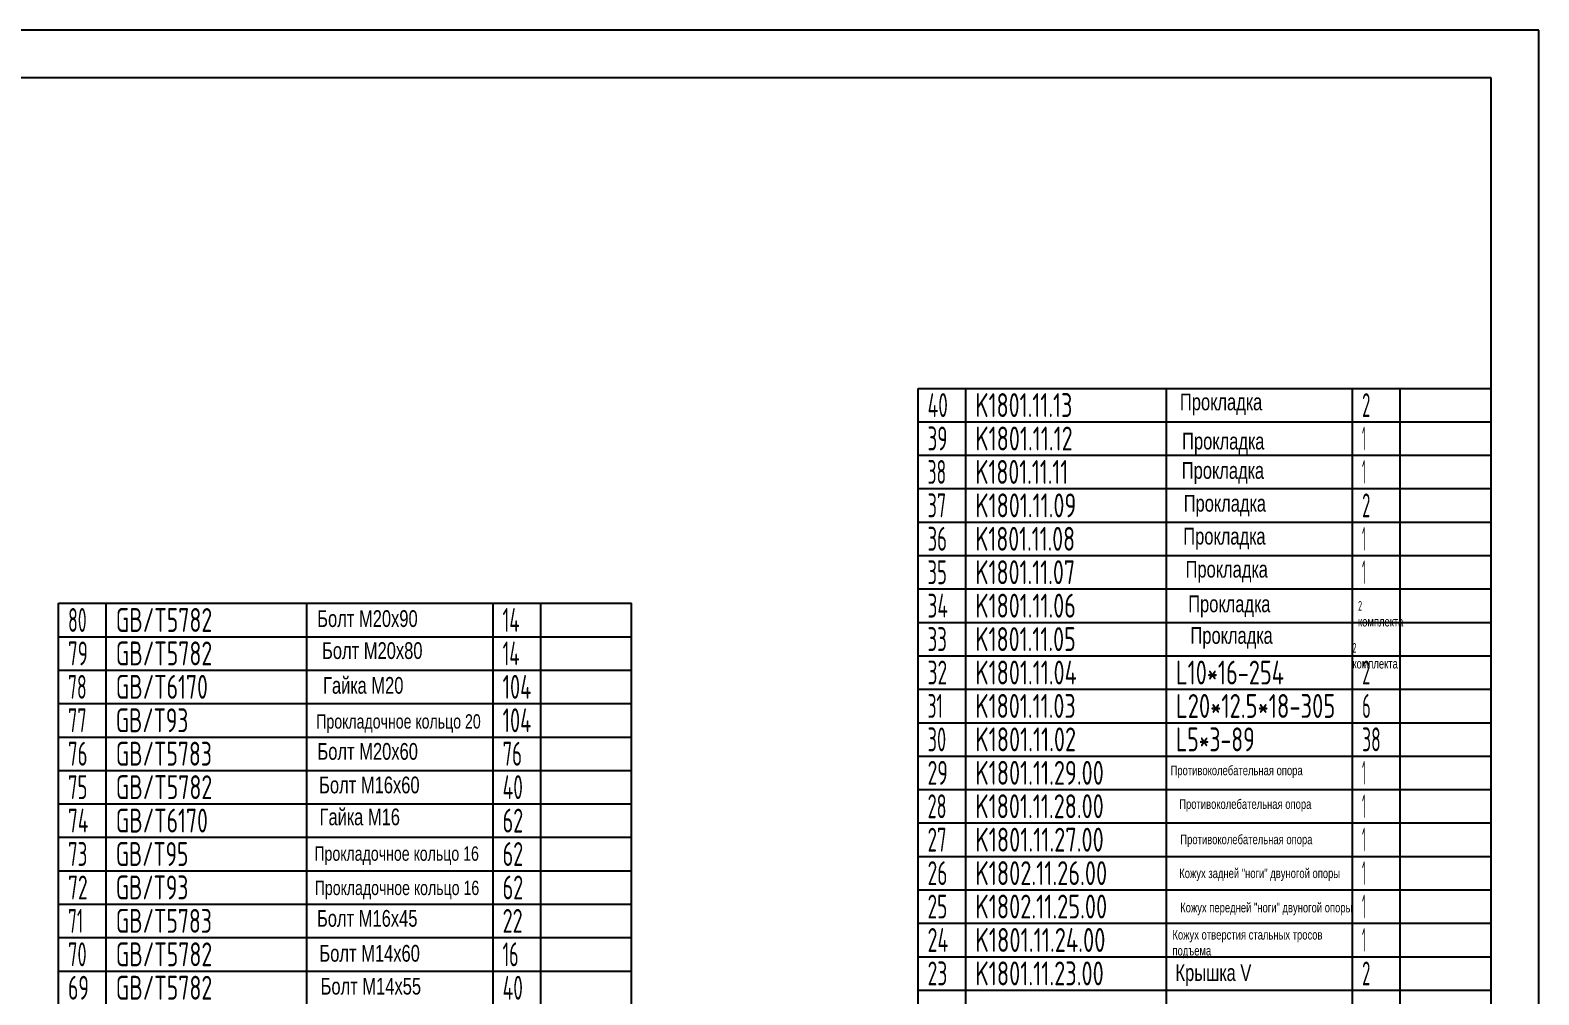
# Model space of a CAD drawing. Header units: millimetres. Extents: x -24 to 570, y 533 to 953.
# Drawn here: x 254.4 to 570.3, y 751.2 to 953.2 of the extents above; entities that cross this region are included whole.
import ezdxf
from ezdxf.enums import TextEntityAlignment as Align

# ---------------------------------------------------------------- set-up
doc = ezdxf.new("R2010")
doc.units = ezdxf.units.MM
doc.header["$LTSCALE"] = 10
for name, color, linetype in [('01', 7, 'Continuous'), ('02', 1, 'Continuous'), ('11', 3, 'Continuous')]:
    doc.layers.add(name, color=color, linetype=linetype)
doc.styles.get("Standard").update_dxf_attribs({"font": 'isocp', "width": 0.707, "bigfont": 'intecad.shx'})

# ---------------------------------------------------------------- blocks, each defined once
blk = doc.blocks.new('*U17')
at = {"layer": '01'}
for points in [[(584, 410), (25, 410)], [(584, 10), (584, 410)]]:
    blk.add_lwpolyline(points, dxfattribs=at)
at = {"layer": '02'}
for points in [[(594, 420), (0, 420)], [(594, 0), (594, 420)]]:
    blk.add_lwpolyline(points, dxfattribs=at)
blk = doc.blocks.new('*U41')
at = {"layer": '01'}
for p, q in [((0, -7), (0, 0)), ((120, -7), (120, 0))]:
    blk.add_line(p, q, dxfattribs=at)
at = {"layer": '02'}
for p, q in [((0, 0), (10, 0)), ((10, -7), (10, 0)), ((10, 0), (52, 0)), ((52, -7), (52, 0)), ((52, 0), (91, 0)), ((91, -7), (91, 0)), ((91, 0), (101, 0)), ((101, -7), (101, 0)), ((101, 0), (120, 0))]:
    blk.add_line(p, q, dxfattribs=at)
blk = doc.blocks.new('*U42')
at = {"layer": '01'}
for p, q in [((0, -7), (0, 0)), ((120, -7), (120, 0))]:
    blk.add_line(p, q, dxfattribs=at)
at = {"layer": '02'}
for p, q in [((0, 0), (10, 0)), ((10, -7), (10, 0)), ((10, 0), (52, 0)), ((52, -7), (52, 0)), ((52, 0), (91, 0)), ((91, -7), (91, 0)), ((91, 0), (101, 0)), ((101, -7), (101, 0)), ((101, 0), (120, 0))]:
    blk.add_line(p, q, dxfattribs=at)
blk = doc.blocks.new('*U43')
at = {"layer": '01'}
for p, q in [((0, -7), (0, 0)), ((120, -7), (120, 0))]:
    blk.add_line(p, q, dxfattribs=at)
at = {"layer": '02'}
for p, q in [((0, 0), (10, 0)), ((10, -7), (10, 0)), ((10, 0), (52, 0)), ((52, -7), (52, 0)), ((52, 0), (91, 0)), ((91, -7), (91, 0)), ((91, 0), (101, 0)), ((101, -7), (101, 0)), ((101, 0), (120, 0))]:
    blk.add_line(p, q, dxfattribs=at)
blk = doc.blocks.new('*U44')
at = {"layer": '01'}
for p, q in [((0, -7), (0, 0)), ((120, -7), (120, 0))]:
    blk.add_line(p, q, dxfattribs=at)
at = {"layer": '02'}
for p, q in [((0, 0), (10, 0)), ((10, -7), (10, 0)), ((10, 0), (52, 0)), ((52, -7), (52, 0)), ((52, 0), (91, 0)), ((91, -7), (91, 0)), ((91, 0), (101, 0)), ((101, -7), (101, 0)), ((101, 0), (120, 0))]:
    blk.add_line(p, q, dxfattribs=at)
blk = doc.blocks.new('*U45')
at = {"layer": '01'}
for p, q in [((0, -7), (0, 0)), ((120, -7), (120, 0))]:
    blk.add_line(p, q, dxfattribs=at)
at = {"layer": '02'}
for p, q in [((0, 0), (10, 0)), ((10, -7), (10, 0)), ((10, 0), (52, 0)), ((52, -7), (52, 0)), ((52, 0), (91, 0)), ((91, -7), (91, 0)), ((91, 0), (101, 0)), ((101, -7), (101, 0)), ((101, 0), (120, 0))]:
    blk.add_line(p, q, dxfattribs=at)
blk = doc.blocks.new('*U46')
at = {"layer": '01'}
for p, q in [((0, -7), (0, 0)), ((120, -7), (120, 0))]:
    blk.add_line(p, q, dxfattribs=at)
at = {"layer": '02'}
for p, q in [((0, 0), (10, 0)), ((10, -7), (10, 0)), ((10, 0), (52, 0)), ((52, -7), (52, 0)), ((52, 0), (91, 0)), ((91, -7), (91, 0)), ((91, 0), (101, 0)), ((101, -7), (101, 0)), ((101, 0), (120, 0))]:
    blk.add_line(p, q, dxfattribs=at)
blk = doc.blocks.new('*U47')
at = {"layer": '01'}
for p, q in [((0, -7), (0, 0)), ((120, -7), (120, 0))]:
    blk.add_line(p, q, dxfattribs=at)
at = {"layer": '02'}
for p, q in [((0, 0), (10, 0)), ((10, -7), (10, 0)), ((10, 0), (52, 0)), ((52, -7), (52, 0)), ((52, 0), (91, 0)), ((91, -7), (91, 0)), ((91, 0), (101, 0)), ((101, -7), (101, 0)), ((101, 0), (120, 0))]:
    blk.add_line(p, q, dxfattribs=at)
blk = doc.blocks.new('*U48')
at = {"layer": '01'}
for p, q in [((0, -7), (0, 0)), ((120, -7), (120, 0))]:
    blk.add_line(p, q, dxfattribs=at)
at = {"layer": '02'}
for p, q in [((0, 0), (10, 0)), ((10, -7), (10, 0)), ((10, 0), (52, 0)), ((52, -7), (52, 0)), ((52, 0), (91, 0)), ((91, -7), (91, 0)), ((91, 0), (101, 0)), ((101, -7), (101, 0)), ((101, 0), (120, 0))]:
    blk.add_line(p, q, dxfattribs=at)
blk = doc.blocks.new('*U49')
at = {"layer": '01'}
for p, q in [((0, -7), (0, 0)), ((120, -7), (120, 0))]:
    blk.add_line(p, q, dxfattribs=at)
at = {"layer": '02'}
for p, q in [((0, 0), (10, 0)), ((10, -7), (10, 0)), ((10, 0), (52, 0)), ((52, -7), (52, 0)), ((52, 0), (91, 0)), ((91, -7), (91, 0)), ((91, 0), (101, 0)), ((101, -7), (101, 0)), ((101, 0), (120, 0))]:
    blk.add_line(p, q, dxfattribs=at)
blk = doc.blocks.new('*U50')
at = {"layer": '01'}
for p, q in [((0, -7), (0, 0)), ((120, -7), (120, 0))]:
    blk.add_line(p, q, dxfattribs=at)
at = {"layer": '02'}
for p, q in [((0, 0), (10, 0)), ((10, -7), (10, 0)), ((10, 0), (52, 0)), ((52, -7), (52, 0)), ((52, 0), (91, 0)), ((91, -7), (91, 0)), ((91, 0), (101, 0)), ((101, -7), (101, 0)), ((101, 0), (120, 0))]:
    blk.add_line(p, q, dxfattribs=at)
blk = doc.blocks.new('*U51')
at = {"layer": '01'}
for p, q in [((0, -7), (0, 0)), ((120, -7), (120, 0))]:
    blk.add_line(p, q, dxfattribs=at)
at = {"layer": '02'}
for p, q in [((0, 0), (10, 0)), ((10, -7), (10, 0)), ((10, 0), (52, 0)), ((52, -7), (52, 0)), ((52, 0), (91, 0)), ((91, -7), (91, 0)), ((91, 0), (101, 0)), ((101, -7), (101, 0)), ((101, 0), (120, 0))]:
    blk.add_line(p, q, dxfattribs=at)
blk = doc.blocks.new('*U52')
at = {"layer": '01'}
for p, q in [((0, -7), (0, 0)), ((120, -7), (120, 0))]:
    blk.add_line(p, q, dxfattribs=at)
at = {"layer": '02'}
for p, q in [((0, 0), (10, 0)), ((10, -7), (10, 0)), ((10, 0), (52, 0)), ((52, -7), (52, 0)), ((52, 0), (91, 0)), ((91, -7), (91, 0)), ((91, 0), (101, 0)), ((101, -7), (101, 0)), ((101, 0), (120, 0))]:
    blk.add_line(p, q, dxfattribs=at)
blk = doc.blocks.new('*U53')
at = {"layer": '01'}
for p, q in [((0, -7), (0, 0)), ((120, -7), (120, 0))]:
    blk.add_line(p, q, dxfattribs=at)
at = {"layer": '02'}
for p, q in [((0, 0), (10, 0)), ((10, -7), (10, 0)), ((10, 0), (52, 0)), ((52, -7), (52, 0)), ((52, 0), (91, 0)), ((91, -7), (91, 0)), ((91, 0), (101, 0)), ((101, -7), (101, 0)), ((101, 0), (120, 0))]:
    blk.add_line(p, q, dxfattribs=at)
blk = doc.blocks.new('*U54')
at = {"layer": '01'}
for p, q in [((0, -7), (0, 0)), ((120, -7), (120, 0))]:
    blk.add_line(p, q, dxfattribs=at)
at = {"layer": '02'}
for p, q in [((0, 0), (10, 0)), ((10, -7), (10, 0)), ((10, 0), (52, 0)), ((52, -7), (52, 0)), ((52, 0), (91, 0)), ((91, -7), (91, 0)), ((91, 0), (101, 0)), ((101, -7), (101, 0)), ((101, 0), (120, 0))]:
    blk.add_line(p, q, dxfattribs=at)
blk = doc.blocks.new('*U55')
at = {"layer": '01'}
for p, q in [((0, -7), (0, 0)), ((120, -7), (120, 0))]:
    blk.add_line(p, q, dxfattribs=at)
at = {"layer": '02'}
for p, q in [((0, 0), (10, 0)), ((10, -7), (10, 0)), ((10, 0), (52, 0)), ((52, -7), (52, 0)), ((52, 0), (91, 0)), ((91, -7), (91, 0)), ((91, 0), (101, 0)), ((101, -7), (101, 0)), ((101, 0), (120, 0))]:
    blk.add_line(p, q, dxfattribs=at)
blk = doc.blocks.new('*U56')
at = {"layer": '01'}
for p, q in [((0, -7), (0, 0)), ((120, -7), (120, 0))]:
    blk.add_line(p, q, dxfattribs=at)
at = {"layer": '02'}
for p, q in [((0, 0), (10, 0)), ((10, -7), (10, 0)), ((10, 0), (52, 0)), ((52, -7), (52, 0)), ((52, 0), (91, 0)), ((91, -7), (91, 0)), ((91, 0), (101, 0)), ((101, -7), (101, 0)), ((101, 0), (120, 0))]:
    blk.add_line(p, q, dxfattribs=at)
blk = doc.blocks.new('*U57')
at = {"layer": '01'}
for p, q in [((0, -7), (0, 0)), ((120, -7), (120, 0))]:
    blk.add_line(p, q, dxfattribs=at)
at = {"layer": '02'}
for p, q in [((0, 0), (10, 0)), ((10, -7), (10, 0)), ((10, 0), (52, 0)), ((52, -7), (52, 0)), ((52, 0), (91, 0)), ((91, -7), (91, 0)), ((91, 0), (101, 0)), ((101, -7), (101, 0)), ((101, 0), (120, 0))]:
    blk.add_line(p, q, dxfattribs=at)
blk = doc.blocks.new('*U58')
at = {"layer": '01'}
for p, q in [((0, -7), (0, 0)), ((120, -7), (120, 0))]:
    blk.add_line(p, q, dxfattribs=at)
at = {"layer": '02'}
for p, q in [((0, 0), (10, 0)), ((10, -7), (10, 0)), ((10, 0), (52, 0)), ((52, -7), (52, 0)), ((52, 0), (91, 0)), ((91, -7), (91, 0)), ((91, 0), (101, 0)), ((101, -7), (101, 0)), ((101, 0), (120, 0))]:
    blk.add_line(p, q, dxfattribs=at)
blk = doc.blocks.new('*U59')
at = {"layer": '01'}
for p, q in [((0, -7), (0, 0)), ((0, 0), (10, 0)), ((10, 0), (52, 0)), ((52, 0), (91, 0)), ((91, 0), (101, 0)), ((101, 0), (120, 0)), ((120, -7), (120, 0))]:
    blk.add_line(p, q, dxfattribs=at)
at = {"layer": '02'}
for p, q in [((10, -7), (10, 0)), ((52, -7), (52, 0)), ((91, -7), (91, 0)), ((101, -7), (101, 0))]:
    blk.add_line(p, q, dxfattribs=at)
blk = doc.blocks.new('*U90')
at = {"layer": '01'}
for p, q in [((0, -7), (0, 0)), ((120, -7), (120, 0))]:
    blk.add_line(p, q, dxfattribs=at)
at = {"layer": '02'}
for p, q in [((0, 0), (10, 0)), ((10, -7), (10, 0)), ((10, 0), (52, 0)), ((52, -7), (52, 0)), ((52, 0), (91, 0)), ((91, -7), (91, 0)), ((91, 0), (101, 0)), ((101, -7), (101, 0)), ((101, 0), (120, 0))]:
    blk.add_line(p, q, dxfattribs=at)
blk = doc.blocks.new('*U91')
at = {"layer": '01'}
for p, q in [((0, -7), (0, 0)), ((120, -7), (120, 0))]:
    blk.add_line(p, q, dxfattribs=at)
at = {"layer": '02'}
for p, q in [((0, 0), (10, 0)), ((10, -7), (10, 0)), ((10, 0), (52, 0)), ((52, -7), (52, 0)), ((52, 0), (91, 0)), ((91, -7), (91, 0)), ((91, 0), (101, 0)), ((101, -7), (101, 0)), ((101, 0), (120, 0))]:
    blk.add_line(p, q, dxfattribs=at)
blk = doc.blocks.new('*U92')
at = {"layer": '01'}
for p, q in [((0, -7), (0, 0)), ((120, -7), (120, 0))]:
    blk.add_line(p, q, dxfattribs=at)
at = {"layer": '02'}
for p, q in [((0, 0), (10, 0)), ((10, -7), (10, 0)), ((10, 0), (52, 0)), ((52, -7), (52, 0)), ((52, 0), (91, 0)), ((91, -7), (91, 0)), ((91, 0), (101, 0)), ((101, -7), (101, 0)), ((101, 0), (120, 0))]:
    blk.add_line(p, q, dxfattribs=at)
blk = doc.blocks.new('*U93')
at = {"layer": '01'}
for p, q in [((0, -7), (0, 0)), ((120, -7), (120, 0))]:
    blk.add_line(p, q, dxfattribs=at)
at = {"layer": '02'}
for p, q in [((0, 0), (10, 0)), ((10, -7), (10, 0)), ((10, 0), (52, 0)), ((52, -7), (52, 0)), ((52, 0), (91, 0)), ((91, -7), (91, 0)), ((91, 0), (101, 0)), ((101, -7), (101, 0)), ((101, 0), (120, 0))]:
    blk.add_line(p, q, dxfattribs=at)
blk = doc.blocks.new('*U94')
at = {"layer": '01'}
for p, q in [((0, -7), (0, 0)), ((120, -7), (120, 0))]:
    blk.add_line(p, q, dxfattribs=at)
at = {"layer": '02'}
for p, q in [((0, 0), (10, 0)), ((10, -7), (10, 0)), ((10, 0), (52, 0)), ((52, -7), (52, 0)), ((52, 0), (91, 0)), ((91, -7), (91, 0)), ((91, 0), (101, 0)), ((101, -7), (101, 0)), ((101, 0), (120, 0))]:
    blk.add_line(p, q, dxfattribs=at)
blk = doc.blocks.new('*U95')
at = {"layer": '01'}
for p, q in [((0, -7), (0, 0)), ((120, -7), (120, 0))]:
    blk.add_line(p, q, dxfattribs=at)
at = {"layer": '02'}
for p, q in [((0, 0), (10, 0)), ((10, -7), (10, 0)), ((10, 0), (52, 0)), ((52, -7), (52, 0)), ((52, 0), (91, 0)), ((91, -7), (91, 0)), ((91, 0), (101, 0)), ((101, -7), (101, 0)), ((101, 0), (120, 0))]:
    blk.add_line(p, q, dxfattribs=at)
blk = doc.blocks.new('*U96')
at = {"layer": '01'}
for p, q in [((0, -7), (0, 0)), ((120, -7), (120, 0))]:
    blk.add_line(p, q, dxfattribs=at)
at = {"layer": '02'}
for p, q in [((0, 0), (10, 0)), ((10, -7), (10, 0)), ((10, 0), (52, 0)), ((52, -7), (52, 0)), ((52, 0), (91, 0)), ((91, -7), (91, 0)), ((91, 0), (101, 0)), ((101, -7), (101, 0)), ((101, 0), (120, 0))]:
    blk.add_line(p, q, dxfattribs=at)
blk = doc.blocks.new('*U97')
at = {"layer": '01'}
for p, q in [((0, -7), (0, 0)), ((120, -7), (120, 0))]:
    blk.add_line(p, q, dxfattribs=at)
at = {"layer": '02'}
for p, q in [((0, 0), (10, 0)), ((10, -7), (10, 0)), ((10, 0), (52, 0)), ((52, -7), (52, 0)), ((52, 0), (91, 0)), ((91, -7), (91, 0)), ((91, 0), (101, 0)), ((101, -7), (101, 0)), ((101, 0), (120, 0))]:
    blk.add_line(p, q, dxfattribs=at)
blk = doc.blocks.new('*U98')
at = {"layer": '01'}
for p, q in [((0, -7), (0, 0)), ((120, -7), (120, 0))]:
    blk.add_line(p, q, dxfattribs=at)
at = {"layer": '02'}
for p, q in [((0, 0), (10, 0)), ((10, -7), (10, 0)), ((10, 0), (52, 0)), ((52, -7), (52, 0)), ((52, 0), (91, 0)), ((91, -7), (91, 0)), ((91, 0), (101, 0)), ((101, -7), (101, 0)), ((101, 0), (120, 0))]:
    blk.add_line(p, q, dxfattribs=at)
blk = doc.blocks.new('*U99')
at = {"layer": '01'}
for p, q in [((0, -7), (0, 0)), ((120, -7), (120, 0))]:
    blk.add_line(p, q, dxfattribs=at)
at = {"layer": '02'}
for p, q in [((0, 0), (10, 0)), ((10, -7), (10, 0)), ((10, 0), (52, 0)), ((52, -7), (52, 0)), ((52, 0), (91, 0)), ((91, -7), (91, 0)), ((91, 0), (101, 0)), ((101, -7), (101, 0)), ((101, 0), (120, 0))]:
    blk.add_line(p, q, dxfattribs=at)
blk = doc.blocks.new('*U100')
at = {"layer": '01'}
for p, q in [((0, -7), (0, 0)), ((120, -7), (120, 0))]:
    blk.add_line(p, q, dxfattribs=at)
at = {"layer": '02'}
for p, q in [((0, 0), (10, 0)), ((10, -7), (10, 0)), ((10, 0), (52, 0)), ((52, -7), (52, 0)), ((52, 0), (91, 0)), ((91, -7), (91, 0)), ((91, 0), (101, 0)), ((101, -7), (101, 0)), ((101, 0), (120, 0))]:
    blk.add_line(p, q, dxfattribs=at)
blk = doc.blocks.new('*U101')
at = {"layer": '01'}
for p, q in [((0, -7), (0, 0)), ((0, 0), (10, 0)), ((10, 0), (52, 0)), ((52, 0), (91, 0)), ((91, 0), (101, 0)), ((101, 0), (120, 0)), ((120, -7), (120, 0))]:
    blk.add_line(p, q, dxfattribs=at)
at = {"layer": '02'}
for p, q in [((10, -7), (10, 0)), ((52, -7), (52, 0)), ((91, -7), (91, 0)), ((101, -7), (101, 0))]:
    blk.add_line(p, q, dxfattribs=at)

msp = doc.modelspace()

# ---------------------------------------------------------------- block references
for name, p in [('*U17', (-23.71, 533.16)), ('*U59', (440.29, 878.16)), ('*U58', (440.29, 871.16)), ('*U57', (440.29, 864.16)), ('*U56', (440.29, 857.16)), ('*U55', (440.29, 850.16)), ('*U54', (440.29, 843.16)), ('*U53', (440.29, 836.16)), ('*U101', (260.29, 833.16)), ('*U52', (440.29, 829.16)), ('*U100', (260.29, 826.16)), ('*U51', (440.29, 822.16)), ('*U99', (260.29, 819.16)), ('*U50', (440.29, 815.16)), ('*U98', (260.29, 812.16)), ('*U49', (440.29, 808.16)), ('*U97', (260.29, 805.16)), ('*U48', (440.29, 801.16)), ('*U96', (260.29, 798.16)), ('*U47', (440.29, 794.16)), ('*U95', (260.29, 791.16)), ('*U46', (440.29, 787.16)), ('*U94', (260.29, 784.16)), ('*U45', (440.29, 780.16)), ('*U93', (260.29, 777.16)), ('*U44', (440.29, 773.16)), ('*U92', (260.29, 770.16)), ('*U43', (440.29, 766.16)), ('*U91', (260.29, 763.16)), ('*U42', (440.29, 759.16)), ('*U90', (260.29, 756.16)), ('*U41', (440.29, 752.16))]:
    msp.add_blockref(name, p)

# ---------------------------------------------------------------- texts
at = {"attachment_point": 1}
for s, insert, char_height in [('{\\fArial|b0|i0|c204|p34;\\C3;Прокладка}', (495.13, 877.07), 3.5), ('{\\fArial|b0|i0|c204|p34;\\C3;Прокладка}', (495.59, 868.86), 3.5), ('{\\fArial|b0|i0|c204|p34;\\C3;Прокладка}', (495.52, 862.72), 3.5), ('{\\fArial|b0|i0|c204|p34;\\C3;Прокладка}', (495.92, 855.85), 3.5), ('{\\fArial|b0|i0|c204|p34;\\C3;Прокладка}', (495.83, 848.96), 3.5), ('{\\fArial|b0|i0|c204|p34;\\C3;Прокладка}', (496.31, 842.04), 3.5), ('{\\fArial|b0|i0|c204|p34;\\C3;Прокладка}', (496.86, 834.79), 3.5), ('{\\fArial|b0|i0|c204|p34;\\C3;Болт М20х90}', (314.46, 831.7), 3.5), ('{\\fArial|b0|i0|c204|p34;\\C3;Прокладка}', (497.34, 828.18), 3.5), ('{\\fArial|b0|i0|c204|p34;\\C3;Болт М20х80}', (315.47, 825), 3.5), ('{\\fArial|b0|i0|c204|p34;\\C3;Гайка М20}', (315.68, 817.72), 3.5), ('{\\fArial|b0|i0|c204|p34;\\C3;Прокладочное кольцо 20}', (314.26, 809.92), 3), ('{\\fArial|b0|i0|c204|p34;\\C3;Болт М20х60}', (314.51, 803.9), 3.5), ('{\\fArial|b0|i0|c204|p34;\\C3;Болт М16х60}', (314.86, 796.87), 3.5), ('{\\fArial|b0|i0|c204|p34;\\C3;Противоколебательная опора}', (493.17, 799.16), 2), ('{\\fArial|b0|i0|c204|p34;\\C3;Гайка М16}', (314.95, 790.18), 3.5), ('{\\fArial|b0|i0|c204|p34;\\C3;Противоколебательная опора}', (494.99, 792.11), 2), ('{\\fArial|b0|i0|c204|p34;\\C3;Противоколебательная опора}', (495.22, 784.71), 2), ('{\\fArial|b0|i0|c204|p34;\\C3;Прокладочное кольцо 16}', (313.87, 782.25), 3), ('{\\fArial|b0|i0|c204|p34;\\C3;Кожух задней "ноги" двуногой опоры}', (494.99, 777.62), 2), ('{\\fArial|b0|i0|c204|p34;\\C3;Прокладочное кольцо 16}', (313.94, 775.07), 3), ('{\\fArial|b0|i0|c204|p34;\\C3;Болт М16х45}', (314.41, 768.94), 3.5), ('{\\fArial|b0|i0|c204|p34;\\C3;Кожух передней "ноги" двуногой опоры}', (495.19, 770.44), 2), ('{\\fArial|b0|i0|c204|p34;\\C3;Кожух отверстия стальных тросов\\Pподъема}', (493.57, 764.75), 2), ('{\\fArial|b0|i0|c204|p34;\\C3;Болт М14х60}', (314.92, 761.62), 3.5), ('{\\fArial|b0|i0|c204|p34;\\C3;Крышка \\fArial|b0|i0|c0|p34;V}', (494.2, 757.57), 3.5), ('{\\fArial|b0|i0|c204|p34;\\C3;Болт М14х55}', (315.17, 754.73), 3.5)]:
    msp.add_mtext(s, dxfattribs=dict(at, insert=insert, char_height=char_height))
at = {"char_height": 2, "width": 0.0788, "attachment_point": 1}
for insert in [(532.43, 833.64), (531.26, 824.84)]:
    msp.add_mtext('{\\Fisocp,intecad|c204;\\C3;2 \\fArial|b0|i0|c204|p34;комплекта}', dxfattribs=dict(at, insert=insert))
at = {"layer": '11'}
for s, width, p, p2 in [('40', 0.62849, (442.29, 872.16), (446.54, 872.16)), ('K1801.11.13', 0.689015, (452.29, 872.16), (472.61, 872.16)), ('2', 0.562593, (533.29, 872.16), (535.01, 872.16)), ('39', 0.626756, (442.29, 865.16), (446.44, 865.16)), ('K1801.11.12', 0.689071, (452.29, 865.16), (472.67, 865.16)), ('1', 0.404, (533.29, 865.16), (534, 865.16)), ('38', 0.62216, (442.29, 858.16), (446.18, 858.16)), ('K1801.11.11', 0.688247, (452.29, 858.16), (471.75, 858.16)), ('1', 0.404, (533.29, 858.16), (534, 858.16)), ('37', 0.62216, (442.29, 851.16), (446.18, 851.16)), ('K1801.11.09', 0.68969, (452.29, 851.16), (473.42, 851.16)), ('2', 0.562593, (533.29, 851.16), (535.01, 851.16)), ('36', 0.625398, (442.29, 844.16), (446.36, 844.16)), ('K1801.11.08', 0.689486, (452.29, 844.16), (473.17, 844.16)), ('1', 0.404, (533.29, 844.16), (534, 844.16)), ('35', 0.624881, (442.29, 837.16), (446.33, 837.16)), ('K1801.11.07', 0.689486, (452.29, 837.16), (473.17, 837.16)), ('1', 0.404, (533.29, 837.16), (534, 837.16)), ('34', 0.628444, (442.29, 830.16), (446.54, 830.16)), ('K1801.11.06', 0.689628, (452.29, 830.16), (473.34, 830.16)), ('80', 0.622213, (262.29, 827.16), (266.18, 827.16)), ('GB/T5782', 0.695048, (272.29, 827.16), (292.48, 827.16)), ('14', 0.614783, (353.29, 827.16), (356.83, 827.16)), ('33', 0.624881, (442.29, 823.16), (446.33, 823.16)), ('K1801.11.05', 0.689605, (452.29, 823.16), (473.31, 823.16)), ('79', 0.626756, (262.29, 820.16), (266.44, 820.16)), ('GB/T5782', 0.695048, (272.29, 820.16), (292.48, 820.16)), ('14', 0.614783, (353.29, 820.16), (356.83, 820.16)), ('32', 0.626049, (442.29, 816.16), (446.39, 816.16)), ('K1801.11.04', 0.68977, (452.29, 816.16), (473.52, 816.16)), ('L10*16-254', 0.690809, (494.29, 816.16), (516.92, 816.16)), ('2', 0.562593, (533.29, 816.16), (535.01, 816.16)), ('78', 0.62216, (262.29, 813.16), (266.18, 813.16)), ('GB/T6170', 0.694489, (272.29, 813.16), (291.57, 813.16)), ('104', 0.648649, (353.29, 813.16), (359.29, 813.16)), ('31', 0.606, (442.29, 809.16), (445.47, 809.16)), ('K1801.11.03', 0.689605, (452.29, 809.16), (473.31, 809.16)), ('L20*12.5*18-305', 0.695943, (494.29, 809.16), (527.67, 809.16)), ('6', 0.600695, (533.29, 809.16), (535.09, 809.16)), ('77', 0.62216, (262.29, 806.16), (266.18, 806.16)), ('GB/T93', 0.691199, (272.29, 806.16), (287.48, 806.16)), ('104', 0.648649, (353.29, 806.16), (359.29, 806.16)), ('30', 0.622213, (442.29, 802.16), (446.18, 802.16)), ('K1801.11.02', 0.689658, (452.29, 802.16), (473.38, 802.16)), ('L5*3-89', 0.685005, (494.29, 802.16), (510.81, 802.16)), ('38', 0.62216, (533.29, 802.16), (537.18, 802.16)), ('76', 0.625398, (262.29, 799.16), (266.36, 799.16)), ('GB/T5783', 0.695009, (272.29, 799.16), (292.42, 799.16)), ('76', 0.625398, (353.29, 799.16), (357.36, 799.16)), ('29', 0.640341, (442.29, 795.16), (446.52, 795.16)), ('K1801.11.29.00', 0.693332, (452.29, 795.16), (479.19, 795.16)), ('1', 0.404, (533.29, 795.16), (534, 795.16)), ('75', 0.624881, (262.29, 792.16), (266.33, 792.16)), ('GB/T5782', 0.695048, (272.29, 792.16), (292.48, 792.16)), ('40', 0.62849, (353.29, 792.16), (357.54, 792.16)), ('28', 0.636523, (442.29, 788.16), (446.27, 788.16)), ('K1801.11.28.00', 0.693326, (452.29, 788.16), (479.18, 788.16)), ('1', 0.404, (533.29, 788.16), (534, 788.16)), ('74', 0.628444, (262.29, 785.16), (266.54, 785.16)), ('GB/T6170', 0.694489, (272.29, 785.16), (291.57, 785.16)), ('62', 0.658345, (353.29, 785.16), (357.61, 785.16)), ('27', 0.636523, (442.29, 781.16), (446.27, 781.16)), ('K1801.11.27.00', 0.693326, (452.29, 781.16), (479.18, 781.16)), ('1', 0.404, (533.29, 781.16), (534, 781.16)), ('73', 0.624881, (262.29, 778.16), (266.33, 778.16)), ('GB/T95', 0.691199, (272.29, 778.16), (287.48, 778.16)), ('62', 0.658345, (353.29, 778.16), (357.61, 778.16)), ('26', 0.639213, (442.29, 774.16), (446.45, 774.16)), ('K1802.11.26.00', 0.69367, (452.29, 774.16), (479.89, 774.16)), ('1', 0.404, (533.29, 774.16), (534, 774.16)), ('72', 0.626049, (262.29, 771.16), (266.39, 771.16)), ('GB/T93', 0.691199, (272.29, 771.16), (287.48, 771.16)), ('62', 0.658345, (353.29, 771.16), (357.61, 771.16)), ('25', 0.638783, (442.29, 767.16), (446.42, 767.16)), ('K1802.11.25.00', 0.69367, (452.29, 767.16), (479.89, 767.16)), ('1', 0.404, (533.29, 767.16), (534, 767.16)), ('71', 0.606, (262.29, 764.16), (265.47, 764.16)), ('GB/T5783', 0.695009, (272.29, 764.16), (292.42, 764.16)), ('22', 0.639754, (353.29, 764.16), (357.48, 764.16)), ('24', 0.641743, (442.29, 760.16), (446.63, 760.16)), ('K1801.11.24.00', 0.6935, (452.29, 760.16), (479.53, 760.16)), ('1', 0.404, (533.29, 760.16), (534, 760.16)), ('70', 0.622213, (262.29, 757.16), (266.18, 757.16)), ('GB/T5782', 0.695048, (272.29, 757.16), (292.48, 757.16)), ('16', 0.610556, (353.29, 757.16), (356.65, 757.16)), ('69', 0.658769, (262.29, 750.16), (266.65, 750.16)), ('GB/T5782', 0.695048, (272.29, 750.16), (292.48, 750.16)), ('40', 0.62849, (353.29, 750.16), (357.54, 750.16)), ('23', 0.638783, (442.29, 753.16), (446.42, 753.16)), ('K1801.11.23.00', 0.693326, (452.29, 753.16), (479.18, 753.16)), ('2', 0.562593, (533.29, 753.16), (535.01, 753.16))]:
    msp.add_text(s, height=5, dxfattribs=dict(at, width=width)).set_placement(p, p2, align=Align.FIT)

doc.saveas('drawing.dxf')
